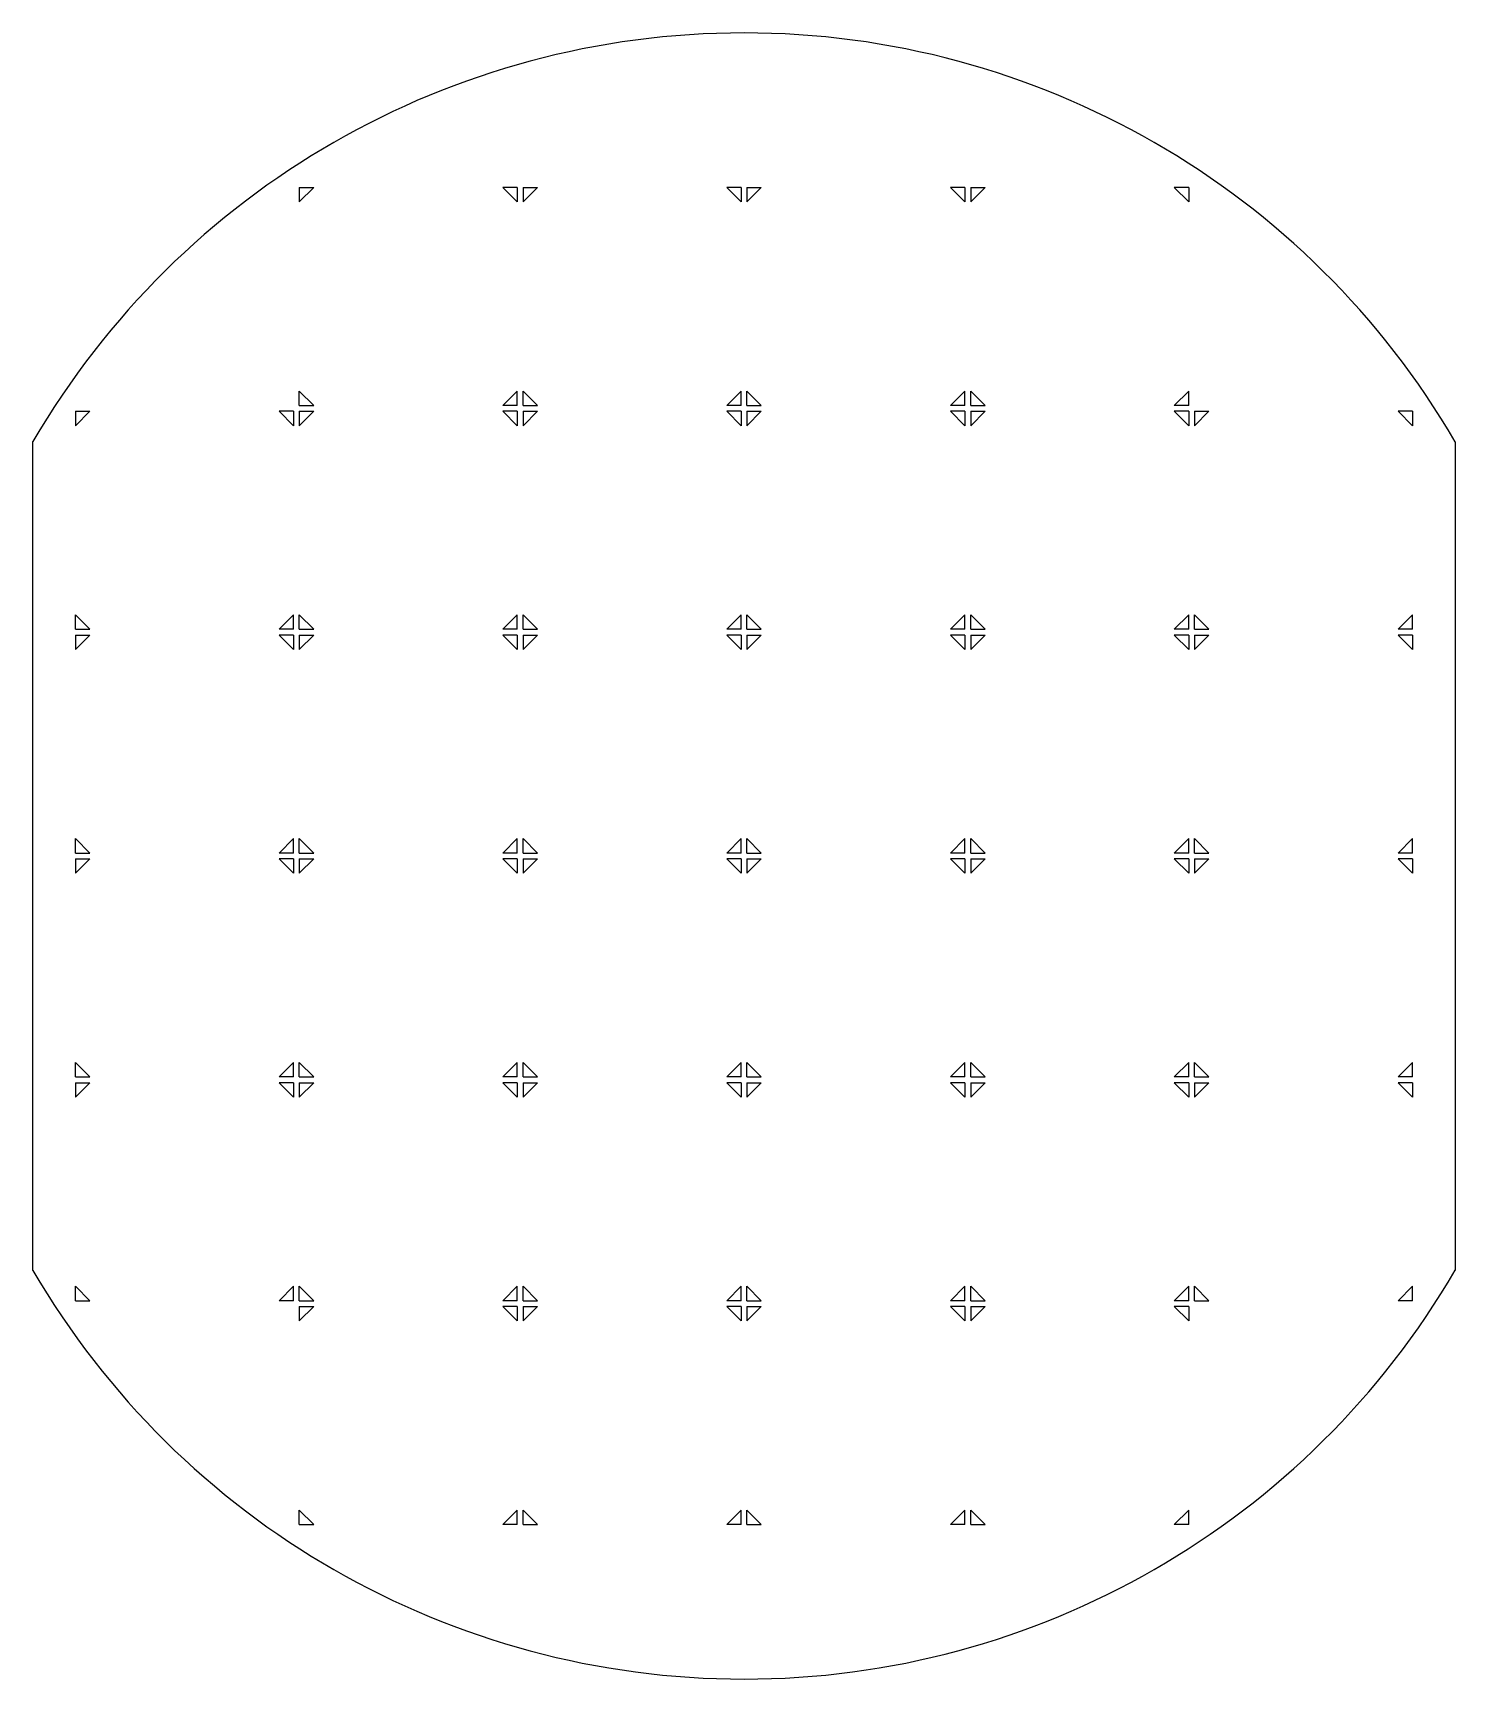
# Model space of a CAD drawing. Header units: millimetres. Extents: x 0 to 1437, y 0 to 1710.
# Drawn here: x 1239.9 to 1436.9, y 1482 to 1710 of the extents above.
import ezdxf

# ---------------------------------------------------------------- set-up
doc = ezdxf.new("R2010")
doc.units = ezdxf.units.MM
doc.layers.add('evap_stencil', color=1, linetype='Continuous')

msp = doc.modelspace()

# ---------------------------------------------------------------- linework, layer by layer
at = {"layer": 'evap_stencil'}
for p, q in [((1276.79, 1688.56), (1276.79, 1686.56)), ((1276.79, 1688.56), (1278.79, 1688.56)), ((1276.79, 1686.56), (1278.79, 1688.56)), ((1306.99, 1688.56), (1304.99, 1688.56)), ((1304.99, 1688.56), (1306.99, 1686.56)), ((1306.99, 1688.56), (1306.99, 1686.56)), ((1307.79, 1688.56), (1307.79, 1686.56)), ((1307.79, 1688.56), (1309.79, 1688.56)), ((1307.79, 1686.56), (1309.79, 1688.56)), ((1337.99, 1688.56), (1335.99, 1688.56)), ((1335.99, 1688.56), (1337.99, 1686.56)), ((1337.99, 1688.56), (1337.99, 1686.56)), ((1338.79, 1688.56), (1338.79, 1686.56)), ((1338.79, 1688.56), (1340.79, 1688.56)), ((1338.79, 1686.56), (1340.79, 1688.56)), ((1368.99, 1688.56), (1366.99, 1688.56)), ((1366.99, 1688.56), (1368.99, 1686.56)), ((1368.99, 1688.56), (1368.99, 1686.56)), ((1369.79, 1688.56), (1369.79, 1686.56)), ((1369.79, 1688.56), (1371.79, 1688.56)), ((1369.79, 1686.56), (1371.79, 1688.56)), ((1399.99, 1688.56), (1397.99, 1688.56)), ((1397.99, 1688.56), (1399.99, 1686.56)), ((1399.99, 1688.56), (1399.99, 1686.56)), ((1276.79, 1658.36), (1276.79, 1660.36)), ((1276.79, 1660.36), (1278.79, 1658.36)), ((1304.99, 1658.36), (1306.99, 1660.36)), ((1306.99, 1658.36), (1306.99, 1660.36)), ((1307.79, 1658.36), (1307.79, 1660.36)), ((1307.79, 1660.36), (1309.79, 1658.36)), ((1335.99, 1658.36), (1337.99, 1660.36)), ((1337.99, 1658.36), (1337.99, 1660.36)), ((1338.79, 1658.36), (1338.79, 1660.36)), ((1338.79, 1660.36), (1340.79, 1658.36)), ((1366.99, 1658.36), (1368.99, 1660.36)), ((1368.99, 1658.36), (1368.99, 1660.36)), ((1369.79, 1658.36), (1369.79, 1660.36)), ((1369.79, 1660.36), (1371.79, 1658.36)), ((1397.99, 1658.36), (1399.99, 1660.36)), ((1399.99, 1658.36), (1399.99, 1660.36)), ((1276.79, 1658.36), (1278.79, 1658.36)), ((1306.99, 1658.36), (1304.99, 1658.36)), ((1307.79, 1658.36), (1309.79, 1658.36)), ((1337.99, 1658.36), (1335.99, 1658.36)), ((1338.79, 1658.36), (1340.79, 1658.36)), ((1368.99, 1658.36), (1366.99, 1658.36)), ((1369.79, 1658.36), (1371.79, 1658.36)), ((1399.99, 1658.36), (1397.99, 1658.36)), ((1245.79, 1657.56), (1245.79, 1655.56)), ((1245.79, 1657.56), (1247.79, 1657.56)), ((1245.79, 1655.56), (1247.79, 1657.56)), ((1275.99, 1657.56), (1273.99, 1657.56)), ((1273.99, 1657.56), (1275.99, 1655.56)), ((1275.99, 1657.56), (1275.99, 1655.56)), ((1276.79, 1657.56), (1276.79, 1655.56)), ((1276.79, 1657.56), (1278.79, 1657.56)), ((1276.79, 1655.56), (1278.79, 1657.56)), ((1306.99, 1657.56), (1304.99, 1657.56)), ((1304.99, 1657.56), (1306.99, 1655.56)), ((1306.99, 1657.56), (1306.99, 1655.56)), ((1307.79, 1657.56), (1307.79, 1655.56)), ((1307.79, 1657.56), (1309.79, 1657.56)), ((1307.79, 1655.56), (1309.79, 1657.56)), ((1337.99, 1657.56), (1335.99, 1657.56)), ((1335.99, 1657.56), (1337.99, 1655.56)), ((1337.99, 1657.56), (1337.99, 1655.56)), ((1338.79, 1657.56), (1338.79, 1655.56)), ((1338.79, 1657.56), (1340.79, 1657.56)), ((1338.79, 1655.56), (1340.79, 1657.56)), ((1368.99, 1657.56), (1366.99, 1657.56)), ((1366.99, 1657.56), (1368.99, 1655.56)), ((1368.99, 1657.56), (1368.99, 1655.56)), ((1369.79, 1657.56), (1369.79, 1655.56)), ((1369.79, 1657.56), (1371.79, 1657.56)), ((1369.79, 1655.56), (1371.79, 1657.56)), ((1399.99, 1657.56), (1397.99, 1657.56)), ((1397.99, 1657.56), (1399.99, 1655.56)), ((1399.99, 1657.56), (1399.99, 1655.56)), ((1400.79, 1657.56), (1400.79, 1655.56)), ((1400.79, 1657.56), (1402.79, 1657.56)), ((1400.79, 1655.56), (1402.79, 1657.56)), ((1430.99, 1657.56), (1428.99, 1657.56)), ((1428.99, 1657.56), (1430.99, 1655.56)), ((1430.99, 1657.56), (1430.99, 1655.56)), ((1239.89, 1538.56), (1239.89, 1653.36)), ((1436.89, 1653.34), (1436.89, 1538.57)), ((1245.79, 1627.36), (1245.79, 1629.36)), ((1245.79, 1629.36), (1247.79, 1627.36)), ((1273.99, 1627.36), (1275.99, 1629.36)), ((1275.99, 1627.36), (1275.99, 1629.36)), ((1276.79, 1627.36), (1276.79, 1629.36)), ((1276.79, 1629.36), (1278.79, 1627.36)), ((1304.99, 1627.36), (1306.99, 1629.36)), ((1306.99, 1627.36), (1306.99, 1629.36)), ((1307.79, 1627.36), (1307.79, 1629.36)), ((1307.79, 1629.36), (1309.79, 1627.36)), ((1335.99, 1627.36), (1337.99, 1629.36)), ((1337.99, 1627.36), (1337.99, 1629.36)), ((1338.79, 1627.36), (1338.79, 1629.36)), ((1338.79, 1629.36), (1340.79, 1627.36)), ((1366.99, 1627.36), (1368.99, 1629.36)), ((1368.99, 1627.36), (1368.99, 1629.36)), ((1369.79, 1627.36), (1369.79, 1629.36)), ((1369.79, 1629.36), (1371.79, 1627.36)), ((1397.99, 1627.36), (1399.99, 1629.36)), ((1399.99, 1627.36), (1399.99, 1629.36)), ((1400.79, 1627.36), (1400.79, 1629.36)), ((1400.79, 1629.36), (1402.79, 1627.36)), ((1428.99, 1627.36), (1430.99, 1629.36)), ((1430.99, 1627.36), (1430.99, 1629.36)), ((1245.79, 1627.36), (1247.79, 1627.36)), ((1245.79, 1626.56), (1245.79, 1624.56)), ((1245.79, 1626.56), (1247.79, 1626.56)), ((1245.79, 1624.56), (1247.79, 1626.56)), ((1275.99, 1627.36), (1273.99, 1627.36)), ((1275.99, 1626.56), (1273.99, 1626.56)), ((1273.99, 1626.56), (1275.99, 1624.56)), ((1275.99, 1626.56), (1275.99, 1624.56)), ((1276.79, 1627.36), (1278.79, 1627.36)), ((1276.79, 1626.56), (1276.79, 1624.56)), ((1276.79, 1626.56), (1278.79, 1626.56)), ((1276.79, 1624.56), (1278.79, 1626.56)), ((1306.99, 1627.36), (1304.99, 1627.36)), ((1306.99, 1626.56), (1304.99, 1626.56)), ((1304.99, 1626.56), (1306.99, 1624.56)), ((1306.99, 1626.56), (1306.99, 1624.56)), ((1307.79, 1627.36), (1309.79, 1627.36)), ((1307.79, 1626.56), (1307.79, 1624.56)), ((1307.79, 1626.56), (1309.79, 1626.56)), ((1307.79, 1624.56), (1309.79, 1626.56)), ((1337.99, 1627.36), (1335.99, 1627.36)), ((1337.99, 1626.56), (1335.99, 1626.56)), ((1335.99, 1626.56), (1337.99, 1624.56)), ((1337.99, 1626.56), (1337.99, 1624.56)), ((1338.79, 1627.36), (1340.79, 1627.36)), ((1338.79, 1626.56), (1338.79, 1624.56)), ((1338.79, 1626.56), (1340.79, 1626.56)), ((1338.79, 1624.56), (1340.79, 1626.56)), ((1368.99, 1627.36), (1366.99, 1627.36)), ((1368.99, 1626.56), (1366.99, 1626.56)), ((1366.99, 1626.56), (1368.99, 1624.56)), ((1368.99, 1626.56), (1368.99, 1624.56)), ((1369.79, 1627.36), (1371.79, 1627.36)), ((1369.79, 1626.56), (1369.79, 1624.56)), ((1369.79, 1626.56), (1371.79, 1626.56)), ((1369.79, 1624.56), (1371.79, 1626.56)), ((1399.99, 1627.36), (1397.99, 1627.36)), ((1399.99, 1626.56), (1397.99, 1626.56)), ((1397.99, 1626.56), (1399.99, 1624.56)), ((1399.99, 1626.56), (1399.99, 1624.56)), ((1400.79, 1627.36), (1402.79, 1627.36)), ((1400.79, 1626.56), (1400.79, 1624.56)), ((1400.79, 1626.56), (1402.79, 1626.56)), ((1400.79, 1624.56), (1402.79, 1626.56)), ((1430.99, 1627.36), (1428.99, 1627.36)), ((1430.99, 1626.56), (1428.99, 1626.56)), ((1428.99, 1626.56), (1430.99, 1624.56)), ((1430.99, 1626.56), (1430.99, 1624.56)), ((1245.79, 1596.36), (1245.79, 1598.36)), ((1245.79, 1598.36), (1247.79, 1596.36)), ((1273.99, 1596.36), (1275.99, 1598.36)), ((1275.99, 1596.36), (1275.99, 1598.36)), ((1276.79, 1596.36), (1276.79, 1598.36)), ((1276.79, 1598.36), (1278.79, 1596.36)), ((1304.99, 1596.36), (1306.99, 1598.36)), ((1306.99, 1596.36), (1306.99, 1598.36)), ((1307.79, 1596.36), (1307.79, 1598.36)), ((1307.79, 1598.36), (1309.79, 1596.36)), ((1335.99, 1596.36), (1337.99, 1598.36)), ((1337.99, 1596.36), (1337.99, 1598.36)), ((1338.79, 1596.36), (1338.79, 1598.36)), ((1338.79, 1598.36), (1340.79, 1596.36)), ((1366.99, 1596.36), (1368.99, 1598.36)), ((1368.99, 1596.36), (1368.99, 1598.36)), ((1369.79, 1596.36), (1369.79, 1598.36)), ((1369.79, 1598.36), (1371.79, 1596.36)), ((1397.99, 1596.36), (1399.99, 1598.36)), ((1399.99, 1596.36), (1399.99, 1598.36)), ((1400.79, 1596.36), (1400.79, 1598.36)), ((1400.79, 1598.36), (1402.79, 1596.36)), ((1428.99, 1596.36), (1430.99, 1598.36)), ((1430.99, 1596.36), (1430.99, 1598.36)), ((1245.79, 1596.36), (1247.79, 1596.36)), ((1275.99, 1596.36), (1273.99, 1596.36)), ((1276.79, 1596.36), (1278.79, 1596.36)), ((1306.99, 1596.36), (1304.99, 1596.36)), ((1307.79, 1596.36), (1309.79, 1596.36)), ((1337.99, 1596.36), (1335.99, 1596.36)), ((1338.79, 1596.36), (1340.79, 1596.36)), ((1368.99, 1596.36), (1366.99, 1596.36)), ((1369.79, 1596.36), (1371.79, 1596.36)), ((1399.99, 1596.36), (1397.99, 1596.36)), ((1400.79, 1596.36), (1402.79, 1596.36)), ((1430.99, 1596.36), (1428.99, 1596.36)), ((1245.79, 1595.56), (1245.79, 1593.56)), ((1245.79, 1595.56), (1247.79, 1595.56)), ((1245.79, 1593.56), (1247.79, 1595.56)), ((1275.99, 1595.56), (1273.99, 1595.56)), ((1273.99, 1595.56), (1275.99, 1593.56)), ((1275.99, 1595.56), (1275.99, 1593.56)), ((1276.79, 1595.56), (1276.79, 1593.56)), ((1276.79, 1595.56), (1278.79, 1595.56)), ((1276.79, 1593.56), (1278.79, 1595.56)), ((1306.99, 1595.56), (1304.99, 1595.56)), ((1304.99, 1595.56), (1306.99, 1593.56)), ((1306.99, 1595.56), (1306.99, 1593.56)), ((1307.79, 1595.56), (1307.79, 1593.56)), ((1307.79, 1595.56), (1309.79, 1595.56)), ((1307.79, 1593.56), (1309.79, 1595.56)), ((1337.99, 1595.56), (1335.99, 1595.56)), ((1335.99, 1595.56), (1337.99, 1593.56)), ((1337.99, 1595.56), (1337.99, 1593.56)), ((1338.79, 1595.56), (1338.79, 1593.56)), ((1338.79, 1595.56), (1340.79, 1595.56)), ((1338.79, 1593.56), (1340.79, 1595.56)), ((1368.99, 1595.56), (1366.99, 1595.56)), ((1366.99, 1595.56), (1368.99, 1593.56)), ((1368.99, 1595.56), (1368.99, 1593.56)), ((1369.79, 1595.56), (1369.79, 1593.56)), ((1369.79, 1595.56), (1371.79, 1595.56)), ((1369.79, 1593.56), (1371.79, 1595.56)), ((1399.99, 1595.56), (1397.99, 1595.56)), ((1397.99, 1595.56), (1399.99, 1593.56)), ((1399.99, 1595.56), (1399.99, 1593.56)), ((1400.79, 1595.56), (1400.79, 1593.56)), ((1400.79, 1595.56), (1402.79, 1595.56)), ((1400.79, 1593.56), (1402.79, 1595.56)), ((1430.99, 1595.56), (1428.99, 1595.56)), ((1428.99, 1595.56), (1430.99, 1593.56)), ((1430.99, 1595.56), (1430.99, 1593.56)), ((1245.79, 1565.36), (1245.79, 1567.36)), ((1245.79, 1567.36), (1247.79, 1565.36)), ((1273.99, 1565.36), (1275.99, 1567.36)), ((1275.99, 1565.36), (1275.99, 1567.36)), ((1276.79, 1565.36), (1276.79, 1567.36)), ((1276.79, 1567.36), (1278.79, 1565.36)), ((1304.99, 1565.36), (1306.99, 1567.36)), ((1306.99, 1565.36), (1306.99, 1567.36)), ((1307.79, 1565.36), (1307.79, 1567.36)), ((1307.79, 1567.36), (1309.79, 1565.36)), ((1335.99, 1565.36), (1337.99, 1567.36)), ((1337.99, 1565.36), (1337.99, 1567.36)), ((1338.79, 1565.36), (1338.79, 1567.36)), ((1338.79, 1567.36), (1340.79, 1565.36)), ((1366.99, 1565.36), (1368.99, 1567.36)), ((1368.99, 1565.36), (1368.99, 1567.36)), ((1369.79, 1565.36), (1369.79, 1567.36)), ((1369.79, 1567.36), (1371.79, 1565.36)), ((1397.99, 1565.36), (1399.99, 1567.36)), ((1399.99, 1565.36), (1399.99, 1567.36)), ((1400.79, 1565.36), (1400.79, 1567.36)), ((1400.79, 1567.36), (1402.79, 1565.36)), ((1428.99, 1565.36), (1430.99, 1567.36)), ((1430.99, 1565.36), (1430.99, 1567.36)), ((1245.79, 1565.36), (1247.79, 1565.36)), ((1245.79, 1564.56), (1245.79, 1562.56)), ((1245.79, 1564.56), (1247.79, 1564.56)), ((1245.79, 1562.56), (1247.79, 1564.56)), ((1275.99, 1565.36), (1273.99, 1565.36)), ((1275.99, 1564.56), (1273.99, 1564.56)), ((1273.99, 1564.56), (1275.99, 1562.56)), ((1275.99, 1564.56), (1275.99, 1562.56)), ((1276.79, 1565.36), (1278.79, 1565.36)), ((1276.79, 1564.56), (1276.79, 1562.56)), ((1276.79, 1564.56), (1278.79, 1564.56)), ((1276.79, 1562.56), (1278.79, 1564.56)), ((1306.99, 1565.36), (1304.99, 1565.36)), ((1306.99, 1564.56), (1304.99, 1564.56)), ((1304.99, 1564.56), (1306.99, 1562.56)), ((1306.99, 1564.56), (1306.99, 1562.56)), ((1307.79, 1565.36), (1309.79, 1565.36)), ((1307.79, 1564.56), (1307.79, 1562.56)), ((1307.79, 1564.56), (1309.79, 1564.56)), ((1307.79, 1562.56), (1309.79, 1564.56)), ((1337.99, 1565.36), (1335.99, 1565.36)), ((1337.99, 1564.56), (1335.99, 1564.56)), ((1335.99, 1564.56), (1337.99, 1562.56)), ((1337.99, 1564.56), (1337.99, 1562.56)), ((1338.79, 1565.36), (1340.79, 1565.36)), ((1338.79, 1564.56), (1338.79, 1562.56)), ((1338.79, 1564.56), (1340.79, 1564.56)), ((1338.79, 1562.56), (1340.79, 1564.56)), ((1368.99, 1565.36), (1366.99, 1565.36)), ((1368.99, 1564.56), (1366.99, 1564.56)), ((1366.99, 1564.56), (1368.99, 1562.56)), ((1368.99, 1564.56), (1368.99, 1562.56)), ((1369.79, 1565.36), (1371.79, 1565.36)), ((1369.79, 1564.56), (1369.79, 1562.56)), ((1369.79, 1564.56), (1371.79, 1564.56)), ((1369.79, 1562.56), (1371.79, 1564.56)), ((1399.99, 1565.36), (1397.99, 1565.36)), ((1399.99, 1564.56), (1397.99, 1564.56)), ((1397.99, 1564.56), (1399.99, 1562.56)), ((1399.99, 1564.56), (1399.99, 1562.56)), ((1400.79, 1565.36), (1402.79, 1565.36)), ((1400.79, 1564.56), (1400.79, 1562.56)), ((1400.79, 1564.56), (1402.79, 1564.56)), ((1400.79, 1562.56), (1402.79, 1564.56)), ((1430.99, 1565.36), (1428.99, 1565.36)), ((1430.99, 1564.56), (1428.99, 1564.56)), ((1428.99, 1564.56), (1430.99, 1562.56)), ((1430.99, 1564.56), (1430.99, 1562.56)), ((1245.79, 1534.36), (1245.79, 1536.36)), ((1245.79, 1536.36), (1247.79, 1534.36)), ((1273.99, 1534.36), (1275.99, 1536.36)), ((1275.99, 1534.36), (1275.99, 1536.36)), ((1276.79, 1534.36), (1276.79, 1536.36)), ((1276.79, 1536.36), (1278.79, 1534.36)), ((1304.99, 1534.36), (1306.99, 1536.36)), ((1306.99, 1534.36), (1306.99, 1536.36)), ((1307.79, 1534.36), (1307.79, 1536.36)), ((1307.79, 1536.36), (1309.79, 1534.36)), ((1335.99, 1534.36), (1337.99, 1536.36)), ((1337.99, 1534.36), (1337.99, 1536.36)), ((1338.79, 1534.36), (1338.79, 1536.36)), ((1338.79, 1536.36), (1340.79, 1534.36)), ((1366.99, 1534.36), (1368.99, 1536.36)), ((1368.99, 1534.36), (1368.99, 1536.36)), ((1369.79, 1534.36), (1369.79, 1536.36)), ((1369.79, 1536.36), (1371.79, 1534.36)), ((1397.99, 1534.36), (1399.99, 1536.36)), ((1399.99, 1534.36), (1399.99, 1536.36)), ((1400.79, 1534.36), (1400.79, 1536.36)), ((1400.79, 1536.36), (1402.79, 1534.36)), ((1428.99, 1534.36), (1430.99, 1536.36)), ((1430.99, 1534.36), (1430.99, 1536.36)), ((1245.79, 1534.36), (1247.79, 1534.36)), ((1275.99, 1534.36), (1273.99, 1534.36)), ((1276.79, 1534.36), (1278.79, 1534.36)), ((1276.79, 1533.56), (1276.79, 1531.56)), ((1276.79, 1533.56), (1278.79, 1533.56)), ((1276.79, 1531.56), (1278.79, 1533.56)), ((1306.99, 1534.36), (1304.99, 1534.36)), ((1306.99, 1533.56), (1304.99, 1533.56)), ((1304.99, 1533.56), (1306.99, 1531.56)), ((1306.99, 1533.56), (1306.99, 1531.56)), ((1307.79, 1534.36), (1309.79, 1534.36)), ((1307.79, 1533.56), (1307.79, 1531.56)), ((1307.79, 1533.56), (1309.79, 1533.56)), ((1307.79, 1531.56), (1309.79, 1533.56)), ((1337.99, 1534.36), (1335.99, 1534.36)), ((1337.99, 1533.56), (1335.99, 1533.56)), ((1335.99, 1533.56), (1337.99, 1531.56)), ((1337.99, 1533.56), (1337.99, 1531.56)), ((1338.79, 1534.36), (1340.79, 1534.36)), ((1338.79, 1533.56), (1338.79, 1531.56)), ((1338.79, 1533.56), (1340.79, 1533.56)), ((1338.79, 1531.56), (1340.79, 1533.56)), ((1368.99, 1534.36), (1366.99, 1534.36)), ((1368.99, 1533.56), (1366.99, 1533.56)), ((1366.99, 1533.56), (1368.99, 1531.56)), ((1368.99, 1533.56), (1368.99, 1531.56)), ((1369.79, 1534.36), (1371.79, 1534.36)), ((1369.79, 1533.56), (1369.79, 1531.56)), ((1369.79, 1533.56), (1371.79, 1533.56)), ((1369.79, 1531.56), (1371.79, 1533.56)), ((1399.99, 1534.36), (1397.99, 1534.36)), ((1399.99, 1533.56), (1397.99, 1533.56)), ((1397.99, 1533.56), (1399.99, 1531.56)), ((1399.99, 1533.56), (1399.99, 1531.56)), ((1400.79, 1534.36), (1402.79, 1534.36)), ((1430.99, 1534.36), (1428.99, 1534.36)), ((1276.79, 1503.36), (1276.79, 1505.36)), ((1276.79, 1505.36), (1278.79, 1503.36)), ((1304.99, 1503.36), (1306.99, 1505.36)), ((1306.99, 1503.36), (1306.99, 1505.36)), ((1307.79, 1503.36), (1307.79, 1505.36)), ((1307.79, 1505.36), (1309.79, 1503.36)), ((1335.99, 1503.36), (1337.99, 1505.36)), ((1337.99, 1503.36), (1337.99, 1505.36)), ((1338.79, 1503.36), (1338.79, 1505.36)), ((1338.79, 1505.36), (1340.79, 1503.36)), ((1366.99, 1503.36), (1368.99, 1505.36)), ((1368.99, 1503.36), (1368.99, 1505.36)), ((1369.79, 1503.36), (1369.79, 1505.36)), ((1369.79, 1505.36), (1371.79, 1503.36)), ((1397.99, 1503.36), (1399.99, 1505.36)), ((1399.99, 1503.36), (1399.99, 1505.36)), ((1276.79, 1503.36), (1278.79, 1503.36)), ((1306.99, 1503.36), (1304.99, 1503.36)), ((1307.79, 1503.36), (1309.79, 1503.36)), ((1337.99, 1503.36), (1335.99, 1503.36)), ((1338.79, 1503.36), (1340.79, 1503.36)), ((1368.99, 1503.36), (1366.99, 1503.36)), ((1369.79, 1503.36), (1371.79, 1503.36)), ((1399.99, 1503.36), (1397.99, 1503.36))]:
    msp.add_line(p, q, dxfattribs=at)
for start, end in [(30.2232, 149.7686), (210.2314, 329.7768)]:
    msp.add_arc((1338.39, 1595.96), 114, start, end, dxfattribs=at)

doc.saveas('drawing.dxf')
